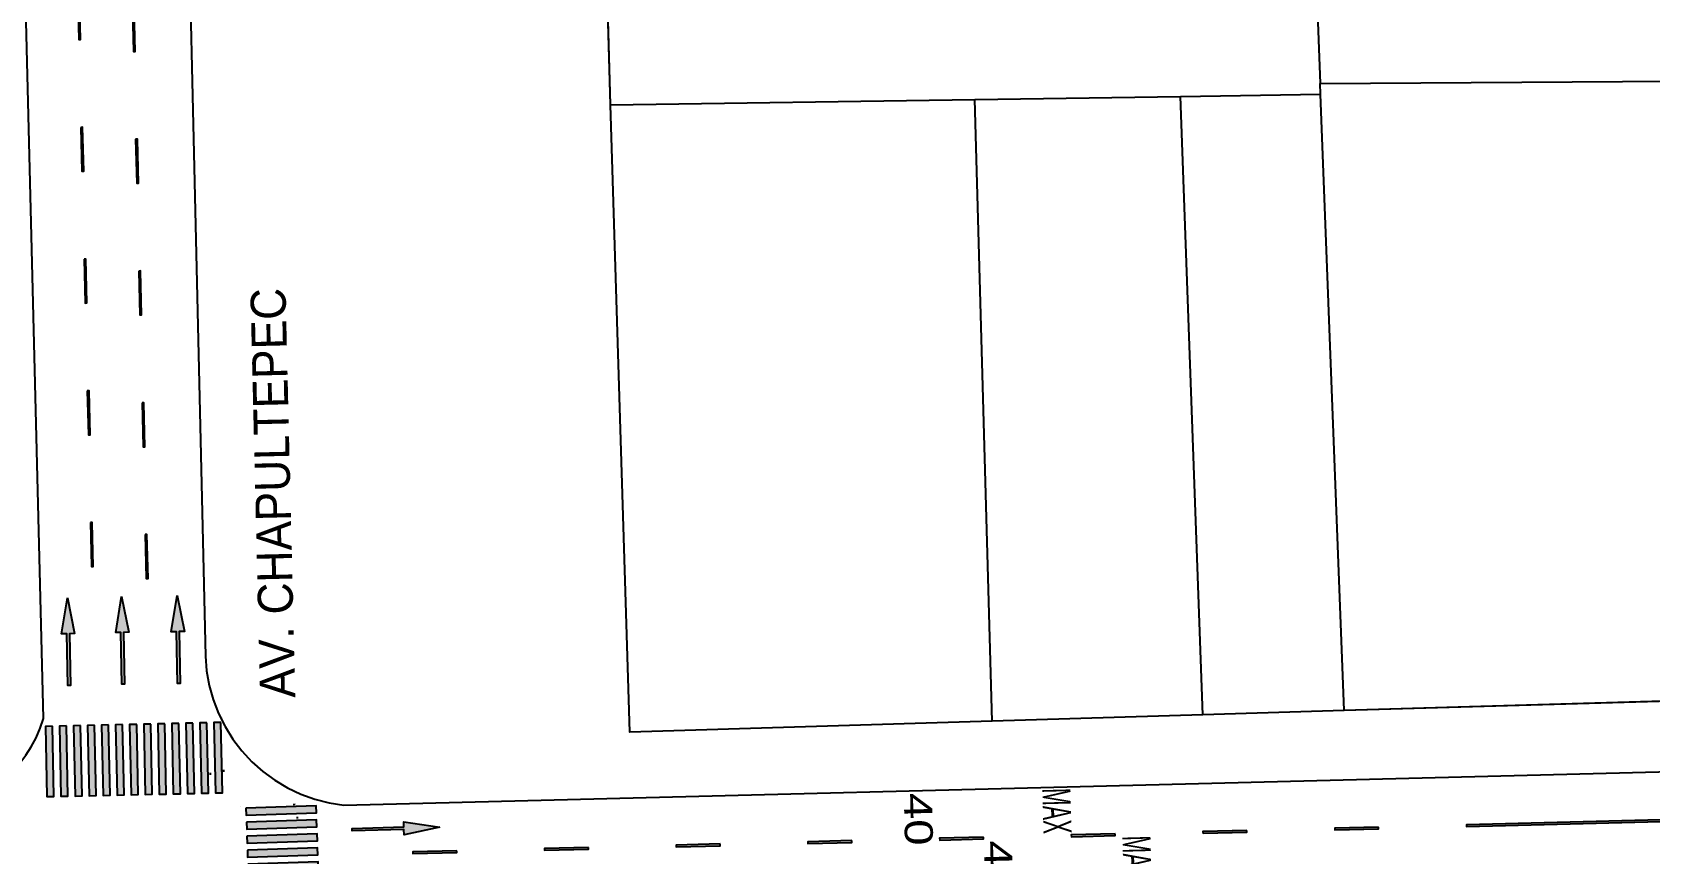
# Model space of a CAD drawing. Header units: metres. Extents: x 668617 to 675126, y 2286318 to 2293677.
# Drawn here: x 669926.8 to 670018.9, y 2287232.2 to 2287278.9 of the extents above; entities that cross this region are included whole.
import ezdxf
from ezdxf.enums import TextEntityAlignment as Align

# ---------------------------------------------------------------- set-up
doc = ezdxf.new("R2010")
doc.units = ezdxf.units.M
doc.header["$MEASUREMENT"] = 0
doc.linetypes.add('ACAD_ISO07W100', pattern=[3, 0, -3])
for name, color, linetype in [('DMTG-PB-BANQUETAS', 251, 'Continuous'), ('DMTG-PB-LOTIFICACION', 253, 'Continuous'), ('DMTG-PB-MANZANAS', 251, 'Continuous'), ('DMTG-SH-FLECHA FRENTE', 252, 'Continuous'), ('DMTG-SH-LEYENDA VELOCIDAD', 252, 'Continuous'), ('DMTG-SH-LINEA DISCONTINUA', 252, 'Continuous'), ('DMTG-SH-PASO PEATONAL', 253, 'Continuous'), ('DMTG-X-NOM CALLES', 250, 'Continuous')]:
    doc.layers.add(name, color=color, linetype=linetype)
doc.styles.add('Arial', font='arial.ttf')
doc.styles.add('CALLE', font='arial.ttf', dxfattribs={"height": 9})

# ---------------------------------------------------------------- blocks, each defined once
blk = doc.blocks.new('*U155')
for points in [[(72.48, 1.693), (74.98, 1.753), (74.977, 1.853), (72.478, 1.793)], [(79.978, 1.873), (82.478, 1.933), (82.475, 2.033), (79.976, 1.973)], [(87.476, 2.053), (89.975, 2.113), (89.973, 2.213), (87.474, 2.153)], [(94.974, 2.234), (97.473, 2.294), (97.471, 2.394), (94.972, 2.334)], [(102.472, 2.414), (104.971, 2.474), (104.969, 2.574), (102.469, 2.514)], [(0.001, -0.05), (44.988, 1.032), (44.986, 1.132), (-0.001, 0.05)], [(49.987, 1.152), (52.486, 1.212), (52.484, 1.312), (49.985, 1.252)], [(57.485, 1.332), (59.984, 1.392), (59.982, 1.492), (57.482, 1.432)], [(64.983, 1.512), (67.482, 1.573), (67.479, 1.673), (64.98, 1.612)]]:
    blk.add_hatch(color=252).paths.add_polyline_path(points)
for points in [[(72.48, 1.693), (74.98, 1.753), (74.977, 1.853), (72.478, 1.793)], [(79.978, 1.873), (82.478, 1.933), (82.475, 2.033), (79.976, 1.973)], [(87.476, 2.053), (89.975, 2.113), (89.973, 2.213), (87.474, 2.153)], [(94.974, 2.234), (97.473, 2.294), (97.471, 2.394), (94.972, 2.334)], [(102.472, 2.414), (104.971, 2.474), (104.969, 2.574), (102.469, 2.514)], [(0.001, -0.05), (44.988, 1.032), (44.986, 1.132), (-0.001, 0.05)], [(49.987, 1.152), (52.486, 1.212), (52.484, 1.312), (49.985, 1.252)], [(57.485, 1.332), (59.984, 1.392), (59.982, 1.492), (57.482, 1.432)], [(64.983, 1.512), (67.482, 1.573), (67.479, 1.673), (64.98, 1.612)]]:
    blk.add_lwpolyline(points, close=True)
blk = doc.blocks.new('*U60')
blk.add_hatch(color=252).paths.add_polyline_path([(-2.063, 9.788), (-2.438, 7.738), (-2.138, 7.738), (-2.138, 4.788), (-1.988, 4.788), (-1.988, 7.738), (-1.688, 7.738)])
at = {"color": 252}
blk.add_lwpolyline([(-2.063, 9.788), (-2.438, 7.738), (-2.138, 7.738), (-2.138, 4.788), (-1.988, 4.788), (-1.988, 7.738), (-1.688, 7.738), (-2.063, 9.788)], dxfattribs=at)
blk = doc.blocks.new('*U337')
for points in [[(-1.253, 57.487), (-1.31, 59.986), (-1.41, 59.984), (-1.353, 57.484)], [(-1.083, 49.988), (-1.14, 52.488), (-1.24, 52.486), (-1.183, 49.986)], [(-0.913, 42.49), (-0.97, 44.99), (-1.07, 44.987), (-1.013, 42.488)], [(-0.743, 34.992), (-0.8, 37.492), (-0.9, 37.489), (-0.843, 34.99)], [(0.05, 0.001), (-0.63, 29.994), (-0.73, 29.991), (-0.05, -0.001)]]:
    blk.add_hatch(color=252).paths.add_polyline_path(points)
for points in [[(-1.253, 57.487), (-1.31, 59.986), (-1.41, 59.984), (-1.353, 57.484)], [(-1.083, 49.988), (-1.14, 52.488), (-1.24, 52.486), (-1.183, 49.986)], [(-0.913, 42.49), (-0.97, 44.99), (-1.07, 44.987), (-1.013, 42.488)], [(-0.743, 34.992), (-0.8, 37.492), (-0.9, 37.489), (-0.843, 34.99)], [(0.05, 0.001), (-0.63, 29.994), (-0.73, 29.991), (-0.05, -0.001)]]:
    blk.add_lwpolyline(points, close=True)
blk = doc.blocks.new('*U336')
for points in [[(-1.253, 57.487), (-1.31, 59.986), (-1.41, 59.984), (-1.353, 57.484)], [(-1.083, 49.988), (-1.14, 52.488), (-1.24, 52.486), (-1.183, 49.986)], [(-0.913, 42.49), (-0.97, 44.99), (-1.07, 44.987), (-1.013, 42.488)], [(-0.743, 34.992), (-0.8, 37.492), (-0.9, 37.489), (-0.843, 34.99)], [(0.05, 0.001), (-0.63, 29.994), (-0.73, 29.991), (-0.05, -0.001)]]:
    blk.add_hatch(color=252).paths.add_polyline_path(points)
for points in [[(-1.253, 57.487), (-1.31, 59.986), (-1.41, 59.984), (-1.353, 57.484)], [(-1.083, 49.988), (-1.14, 52.488), (-1.24, 52.486), (-1.183, 49.986)], [(-0.913, 42.49), (-0.97, 44.99), (-1.07, 44.987), (-1.013, 42.488)], [(-0.743, 34.992), (-0.8, 37.492), (-0.9, 37.489), (-0.843, 34.99)], [(0.05, 0.001), (-0.63, 29.994), (-0.73, 29.991), (-0.05, -0.001)]]:
    blk.add_lwpolyline(points, close=True)
blk = doc.blocks.new('*U204')
at = {"layer": 'DMTG-SH-LEYENDA VELOCIDAD', "style": 'Arial', "width": 0.538005}
blk.add_text('MAX', height=1.6, rotation=0.10397, dxfattribs=at).set_placement((-0.086, 7.915), (2.52, 7.919), align=Align.FIT)
at = {"layer": 'DMTG-SH-LEYENDA VELOCIDAD', "style": 'Arial', "width": 0.593132}
blk.add_attdef('VEL', text='', height=1.6, dxfattribs=at).set_placement((-0.006, 0), (2.5, 0), align=Align.FIT)
blk = doc.blocks.new('*U313')
at = {"transparency": 33554687}
h = blk.add_hatch(color=252, dxfattribs=at)
h.dxf.hatch_style = 1
h.paths.add_polyline_path([(0.479, 9.688), (0.499, 10.088), (-3.496, 10.285), (-3.516, 9.886)])
h = blk.add_hatch(color=252, dxfattribs=at)
h.dxf.hatch_style = 1
h.paths.add_polyline_path([(0.44, 8.889), (0.46, 9.289), (-3.536, 9.486), (-3.555, 9.087)])
h = blk.add_hatch(color=252, dxfattribs=at)
h.dxf.hatch_style = 1
h.paths.add_polyline_path([(0.4, 8.09), (0.42, 8.49), (-3.575, 8.687), (-3.595, 8.288)])
h = blk.add_hatch(color=252, dxfattribs=at)
h.dxf.hatch_style = 1
h.paths.add_polyline_path([(0.361, 7.291), (0.38, 7.691), (-3.615, 7.888), (-3.634, 7.489)])
h = blk.add_hatch(color=252, dxfattribs=at)
h.dxf.hatch_style = 1
h.paths.add_polyline_path([(0.321, 6.492), (0.341, 6.892), (-3.654, 7.089), (-3.674, 6.69)])
h = blk.add_hatch(color=252, dxfattribs=at)
h.dxf.hatch_style = 1
h.paths.add_polyline_path([(0.282, 5.693), (0.301, 6.093), (-3.694, 6.29), (-3.713, 5.891)])
h = blk.add_hatch(color=252, dxfattribs=at)
h.dxf.hatch_style = 1
h.paths.add_polyline_path([(0.203, 4.095), (0.222, 4.495), (-3.773, 4.692), (-3.793, 4.293)])
h = blk.add_hatch(color=252, dxfattribs=at)
h.dxf.hatch_style = 1
h.paths.add_polyline_path([(0.242, 4.894), (0.262, 5.294), (-3.733, 5.491), (-3.753, 5.092)])
h = blk.add_hatch(color=252, dxfattribs=at)
h.dxf.hatch_style = 1
h.paths.add_polyline_path([(0.163, 3.296), (0.183, 3.695), (-3.812, 3.893), (-3.832, 3.494)])
h = blk.add_hatch(color=252, dxfattribs=at)
h.dxf.hatch_style = 1
h.paths.add_polyline_path([(0.124, 2.497), (0.143, 2.896), (-3.852, 3.094), (-3.872, 2.695)])
h = blk.add_hatch(color=252, dxfattribs=at)
h.dxf.hatch_style = 1
h.paths.add_polyline_path([(0.084, 1.698), (0.104, 2.097), (-3.891, 2.295), (-3.911, 1.896)])
h = blk.add_hatch(color=252, dxfattribs=at)
h.dxf.hatch_style = 1
h.paths.add_polyline_path([(0.044, 0.899), (0.064, 1.298), (-3.931, 1.496), (-3.951, 1.097)])
h = blk.add_hatch(color=252, dxfattribs=at)
h.dxf.hatch_style = 1
h.paths.add_polyline_path([(0.005, 0.1), (0.025, 0.499), (-3.97, 0.697), (-3.99, 0.298)])
for points in [[(0.479, 9.688), (0.499, 10.088), (-3.496, 10.285), (-3.516, 9.886)], [(0.44, 8.889), (0.46, 9.289), (-3.536, 9.486), (-3.555, 9.087)], [(0.4, 8.09), (0.42, 8.49), (-3.575, 8.687), (-3.595, 8.288)], [(0.361, 7.291), (0.38, 7.691), (-3.615, 7.888), (-3.634, 7.489)], [(0.321, 6.492), (0.341, 6.892), (-3.654, 7.089), (-3.674, 6.69)], [(0.282, 5.693), (0.301, 6.093), (-3.694, 6.29), (-3.713, 5.891)], [(0.203, 4.095), (0.222, 4.495), (-3.773, 4.692), (-3.793, 4.293)], [(0.242, 4.894), (0.262, 5.294), (-3.733, 5.491), (-3.753, 5.092)], [(0.163, 3.296), (0.183, 3.695), (-3.812, 3.893), (-3.832, 3.494)], [(0.124, 2.497), (0.143, 2.896), (-3.852, 3.094), (-3.872, 2.695)], [(0.084, 1.698), (0.104, 2.097), (-3.891, 2.295), (-3.911, 1.896)], [(0.044, 0.899), (0.064, 1.298), (-3.931, 1.496), (-3.951, 1.097)], [(0.005, 0.1), (0.025, 0.499), (-3.97, 0.697), (-3.99, 0.298)]]:
    blk.add_lwpolyline(points, close=True)
at = {"layer": 'Defpoints', "color": 255, "linetype": 'ACAD_ISO07W100'}
for p, q in [((-2.916, 0.901), (0.18, 0.748)), ((-2.797, 0.138), (0.3, -0.015))]:
    blk.add_line(p, q, dxfattribs=at)
blk = doc.blocks.new('*U314')
at = {"transparency": 33554687}
h = blk.add_hatch(color=252, dxfattribs=at)
h.dxf.hatch_style = 1
h.paths.add_polyline_path([(0.598, 12.085), (0.618, 12.485), (-3.377, 12.682), (-3.397, 12.283)])
h = blk.add_hatch(color=252, dxfattribs=at)
h.dxf.hatch_style = 1
h.paths.add_polyline_path([(0.519, 10.487), (0.539, 10.887), (-3.457, 11.084), (-3.476, 10.685)])
h = blk.add_hatch(color=252, dxfattribs=at)
h.dxf.hatch_style = 1
h.paths.add_polyline_path([(0.558, 11.286), (0.578, 11.686), (-3.417, 11.883), (-3.437, 11.484)])
h = blk.add_hatch(color=252, dxfattribs=at)
h.dxf.hatch_style = 1
h.paths.add_polyline_path([(0.479, 9.688), (0.499, 10.088), (-3.496, 10.285), (-3.516, 9.886)])
h = blk.add_hatch(color=252, dxfattribs=at)
h.dxf.hatch_style = 1
h.paths.add_polyline_path([(0.44, 8.889), (0.46, 9.289), (-3.536, 9.486), (-3.555, 9.087)])
h = blk.add_hatch(color=252, dxfattribs=at)
h.dxf.hatch_style = 1
h.paths.add_polyline_path([(0.4, 8.09), (0.42, 8.49), (-3.575, 8.687), (-3.595, 8.288)])
h = blk.add_hatch(color=252, dxfattribs=at)
h.dxf.hatch_style = 1
h.paths.add_polyline_path([(0.361, 7.291), (0.38, 7.691), (-3.615, 7.888), (-3.634, 7.489)])
h = blk.add_hatch(color=252, dxfattribs=at)
h.dxf.hatch_style = 1
h.paths.add_polyline_path([(0.321, 6.492), (0.341, 6.892), (-3.654, 7.089), (-3.674, 6.69)])
h = blk.add_hatch(color=252, dxfattribs=at)
h.dxf.hatch_style = 1
h.paths.add_polyline_path([(0.282, 5.693), (0.301, 6.093), (-3.694, 6.29), (-3.713, 5.891)])
h = blk.add_hatch(color=252, dxfattribs=at)
h.dxf.hatch_style = 1
h.paths.add_polyline_path([(0.203, 4.095), (0.222, 4.495), (-3.773, 4.692), (-3.793, 4.293)])
h = blk.add_hatch(color=252, dxfattribs=at)
h.dxf.hatch_style = 1
h.paths.add_polyline_path([(0.242, 4.894), (0.262, 5.294), (-3.733, 5.491), (-3.753, 5.092)])
h = blk.add_hatch(color=252, dxfattribs=at)
h.dxf.hatch_style = 1
h.paths.add_polyline_path([(0.163, 3.296), (0.183, 3.695), (-3.812, 3.893), (-3.832, 3.494)])
h = blk.add_hatch(color=252, dxfattribs=at)
h.dxf.hatch_style = 1
h.paths.add_polyline_path([(0.124, 2.497), (0.143, 2.896), (-3.852, 3.094), (-3.872, 2.695)])
h = blk.add_hatch(color=252, dxfattribs=at)
h.dxf.hatch_style = 1
h.paths.add_polyline_path([(0.084, 1.698), (0.104, 2.097), (-3.891, 2.295), (-3.911, 1.896)])
h = blk.add_hatch(color=252, dxfattribs=at)
h.dxf.hatch_style = 1
h.paths.add_polyline_path([(0.044, 0.899), (0.064, 1.298), (-3.931, 1.496), (-3.951, 1.097)])
h = blk.add_hatch(color=252, dxfattribs=at)
h.dxf.hatch_style = 1
h.paths.add_polyline_path([(0.005, 0.1), (0.025, 0.499), (-3.97, 0.697), (-3.99, 0.298)])
for points in [[(0.598, 12.085), (0.618, 12.485), (-3.377, 12.682), (-3.397, 12.283)], [(0.519, 10.487), (0.539, 10.887), (-3.457, 11.084), (-3.476, 10.685)], [(0.558, 11.286), (0.578, 11.686), (-3.417, 11.883), (-3.437, 11.484)], [(0.479, 9.688), (0.499, 10.088), (-3.496, 10.285), (-3.516, 9.886)], [(0.44, 8.889), (0.46, 9.289), (-3.536, 9.486), (-3.555, 9.087)], [(0.4, 8.09), (0.42, 8.49), (-3.575, 8.687), (-3.595, 8.288)], [(0.361, 7.291), (0.38, 7.691), (-3.615, 7.888), (-3.634, 7.489)], [(0.321, 6.492), (0.341, 6.892), (-3.654, 7.089), (-3.674, 6.69)], [(0.282, 5.693), (0.301, 6.093), (-3.694, 6.29), (-3.713, 5.891)], [(0.203, 4.095), (0.222, 4.495), (-3.773, 4.692), (-3.793, 4.293)], [(0.242, 4.894), (0.262, 5.294), (-3.733, 5.491), (-3.753, 5.092)], [(0.163, 3.296), (0.183, 3.695), (-3.812, 3.893), (-3.832, 3.494)], [(0.124, 2.497), (0.143, 2.896), (-3.852, 3.094), (-3.872, 2.695)], [(0.084, 1.698), (0.104, 2.097), (-3.891, 2.295), (-3.911, 1.896)], [(0.044, 0.899), (0.064, 1.298), (-3.931, 1.496), (-3.951, 1.097)], [(0.005, 0.1), (0.025, 0.499), (-3.97, 0.697), (-3.99, 0.298)]]:
    blk.add_lwpolyline(points, close=True)
at = {"layer": 'Defpoints', "color": 255, "linetype": 'ACAD_ISO07W100'}
for p, q in [((-2.916, 0.901), (0.18, 0.748)), ((-2.797, 0.138), (0.3, -0.015))]:
    blk.add_line(p, q, dxfattribs=at)

msp = doc.modelspace()

# ---------------------------------------------------------------- linework, layer by layer
at = {"layer": 'DMTG-PB-BANQUETAS'}
msp.add_lwpolyline([(669935.05665, 2287312.90073), (669936.67465, 2287243.39389), (669936.74247, 2287242.55537), (669936.88936, 2287241.72726), (669937.11438, 2287240.91658), (669937.41559, 2287240.13133), (669937.79004, 2287239.37755), (669938.23578, 2287238.66324), (669938.74586, 2287237.99545), (669939.31832, 2287237.37821), (669939.94722, 2287236.81956), (669940.62557, 2287236.32253), (669941.34841, 2287235.89219), (669942.10978, 2287235.53256), (669942.9007, 2287235.24771), (669943.71618, 2287235.03969), (669944.54624, 2287234.90956), (670061.34532, 2287237.87553)], dxfattribs=at)
msp.add_lwpolyline([(669911.66467, 2287311.95369), (669913.46213, 2287239.49661, 0.72469935), (669927.45782, 2287239.84381), (669925.66027, 2287312.30473)], format="xyb", dxfattribs=at)
at = {"layer": 'DMTG-PB-LOTIFICACION'}
for p, q in [((669999.59912, 2287290.09286), (670000.13846, 2287275.98448)), ((669959.74415, 2287274.75281), (669959.31111, 2287289.48164)), ((670000.13846, 2287275.98448), (670020.23277, 2287276.10031)), ((670000.16215, 2287275.36459), (670000.13846, 2287275.98448)), ((669959.74415, 2287274.75281), (669980.47318, 2287275.06657)), ((669980.47318, 2287275.06657), (669992.18241, 2287275.2438)), ((669981.46458, 2287239.68352), (669980.47318, 2287275.06657)), ((669992.18241, 2287275.2438), (670000.16215, 2287275.36459)), ((669993.46322, 2287240.04452), (669992.18241, 2287275.2438)), ((670001.5023, 2287240.28869), (670000.16215, 2287275.36459)), ((669960.8369, 2287239.06584), (669959.74415, 2287274.75281)), ((670021.44011, 2287240.87344), (670001.5023, 2287240.28869)), ((669993.46322, 2287240.04452), (669981.46458, 2287239.68352)), ((670001.5023, 2287240.28869), (669993.46322, 2287240.04452)), ((669981.46458, 2287239.68352), (669960.8369, 2287239.06584))]:
    msp.add_line(p, q, dxfattribs=at)
at = {"layer": 'DMTG-PB-MANZANAS'}
msp.add_lwpolyline([(670057.38404, 2287317.18963), (670058.92939, 2287315.94614), (670059.49148, 2287296.76766), (670059.90452, 2287282.03874), (670060.1742, 2287272.76947), (670061.00815, 2287243.8117), (670059.03581, 2287242.01324), (670043.68756, 2287241.548), (670031.07901, 2287241.16441), (670021.44011, 2287240.87344), (670001.5023, 2287240.28869), (669993.46322, 2287240.04452), (669981.46458, 2287239.68352), (669960.8369, 2287239.06584), (669959.74415, 2287274.75281), (669959.31111, 2287289.48164), (669958.5551, 2287314.24955), (669978.2629, 2287314.83332), (669998.62062, 2287315.43985), (670008.50953, 2287315.73188), (670009.96939, 2287315.76809), (670016.6786, 2287315.97661), (670020.92812, 2287316.10467), (670028.75725, 2287316.33795)], close=True, dxfattribs=at)

# ---------------------------------------------------------------- block references
at = {"layer": 'DMTG-SH-FLECHA FRENTE', "xscale": -1}
for p, rotation in [((669926.93876, 2287236.88453), 1.109237488988945), ((669930.02699, 2287236.96332), 1.109237488988945), ((669933.18753, 2287237.00552), 1.109237488988945), ((669940.18439, 2287235.44377), 271.5762150989801)]:
    msp.add_blockref('*U60', p, dxfattribs=dict(at, rotation=rotation))
at = {"layer": 'DMTG-SH-LEYENDA VELOCIDAD'}
ref = msp.add_blockref('*U204', (669976.41351, 2287235.57606), dxfattribs=dict(at, rotation=271.45464592997))
ref.add_attrib('VEL', '40', dxfattribs={"height": 1.6, "rotation": 271.4546459, "style": 'Arial', "width": 1.206651}).set_placement((669976.43253, 2287235.58846), (669976.50868, 2287232.58943), align=Align.FIT)
ref = msp.add_blockref('*U204', (669980.96977, 2287232.87039), dxfattribs=dict(at, rotation=271.4643548645308))
ref.add_attrib('VEL', '40', dxfattribs={"height": 1.6, "rotation": 271.4643548, "style": 'Arial', "width": 1.206651}).set_placement((669980.98879, 2287232.88279), (669981.06545, 2287229.88377), align=Align.FIT)
at = {"layer": 'DMTG-SH-LINEA DISCONTINUA', "rotation": 180.0955938222612}
for name, p in [('*U337', (669928.78063, 2287308.47085)), ('*U336', (669931.89807, 2287307.79241)), ('*U155', (670053.45403, 2287234.89914))]:
    msp.add_blockref(name, p, dxfattribs=at)
at = {"layer": 'DMTG-SH-PASO PEATONAL', "color": 252, "true_color": 0x939598}
for name, p, rotation in [('*U313', (669937.65874, 2287239.61424), 94.08383049723778), ('*U314', (669938.97814, 2287234.84138), 184.7989717851598)]:
    msp.add_blockref(name, p, dxfattribs=dict(at, rotation=rotation))

# ---------------------------------------------------------------- texts
at = {"layer": 'DMTG-X-NOM CALLES', "style": 'CALLE', "width": 0.9}
msp.add_text('AV. CHAPULTEPEC', height=2, rotation=91.3701386, dxfattribs=at).set_placement((669940.23168, 2287264.3372), align=Align.MIDDLE_RIGHT)

doc.saveas('drawing.dxf')
